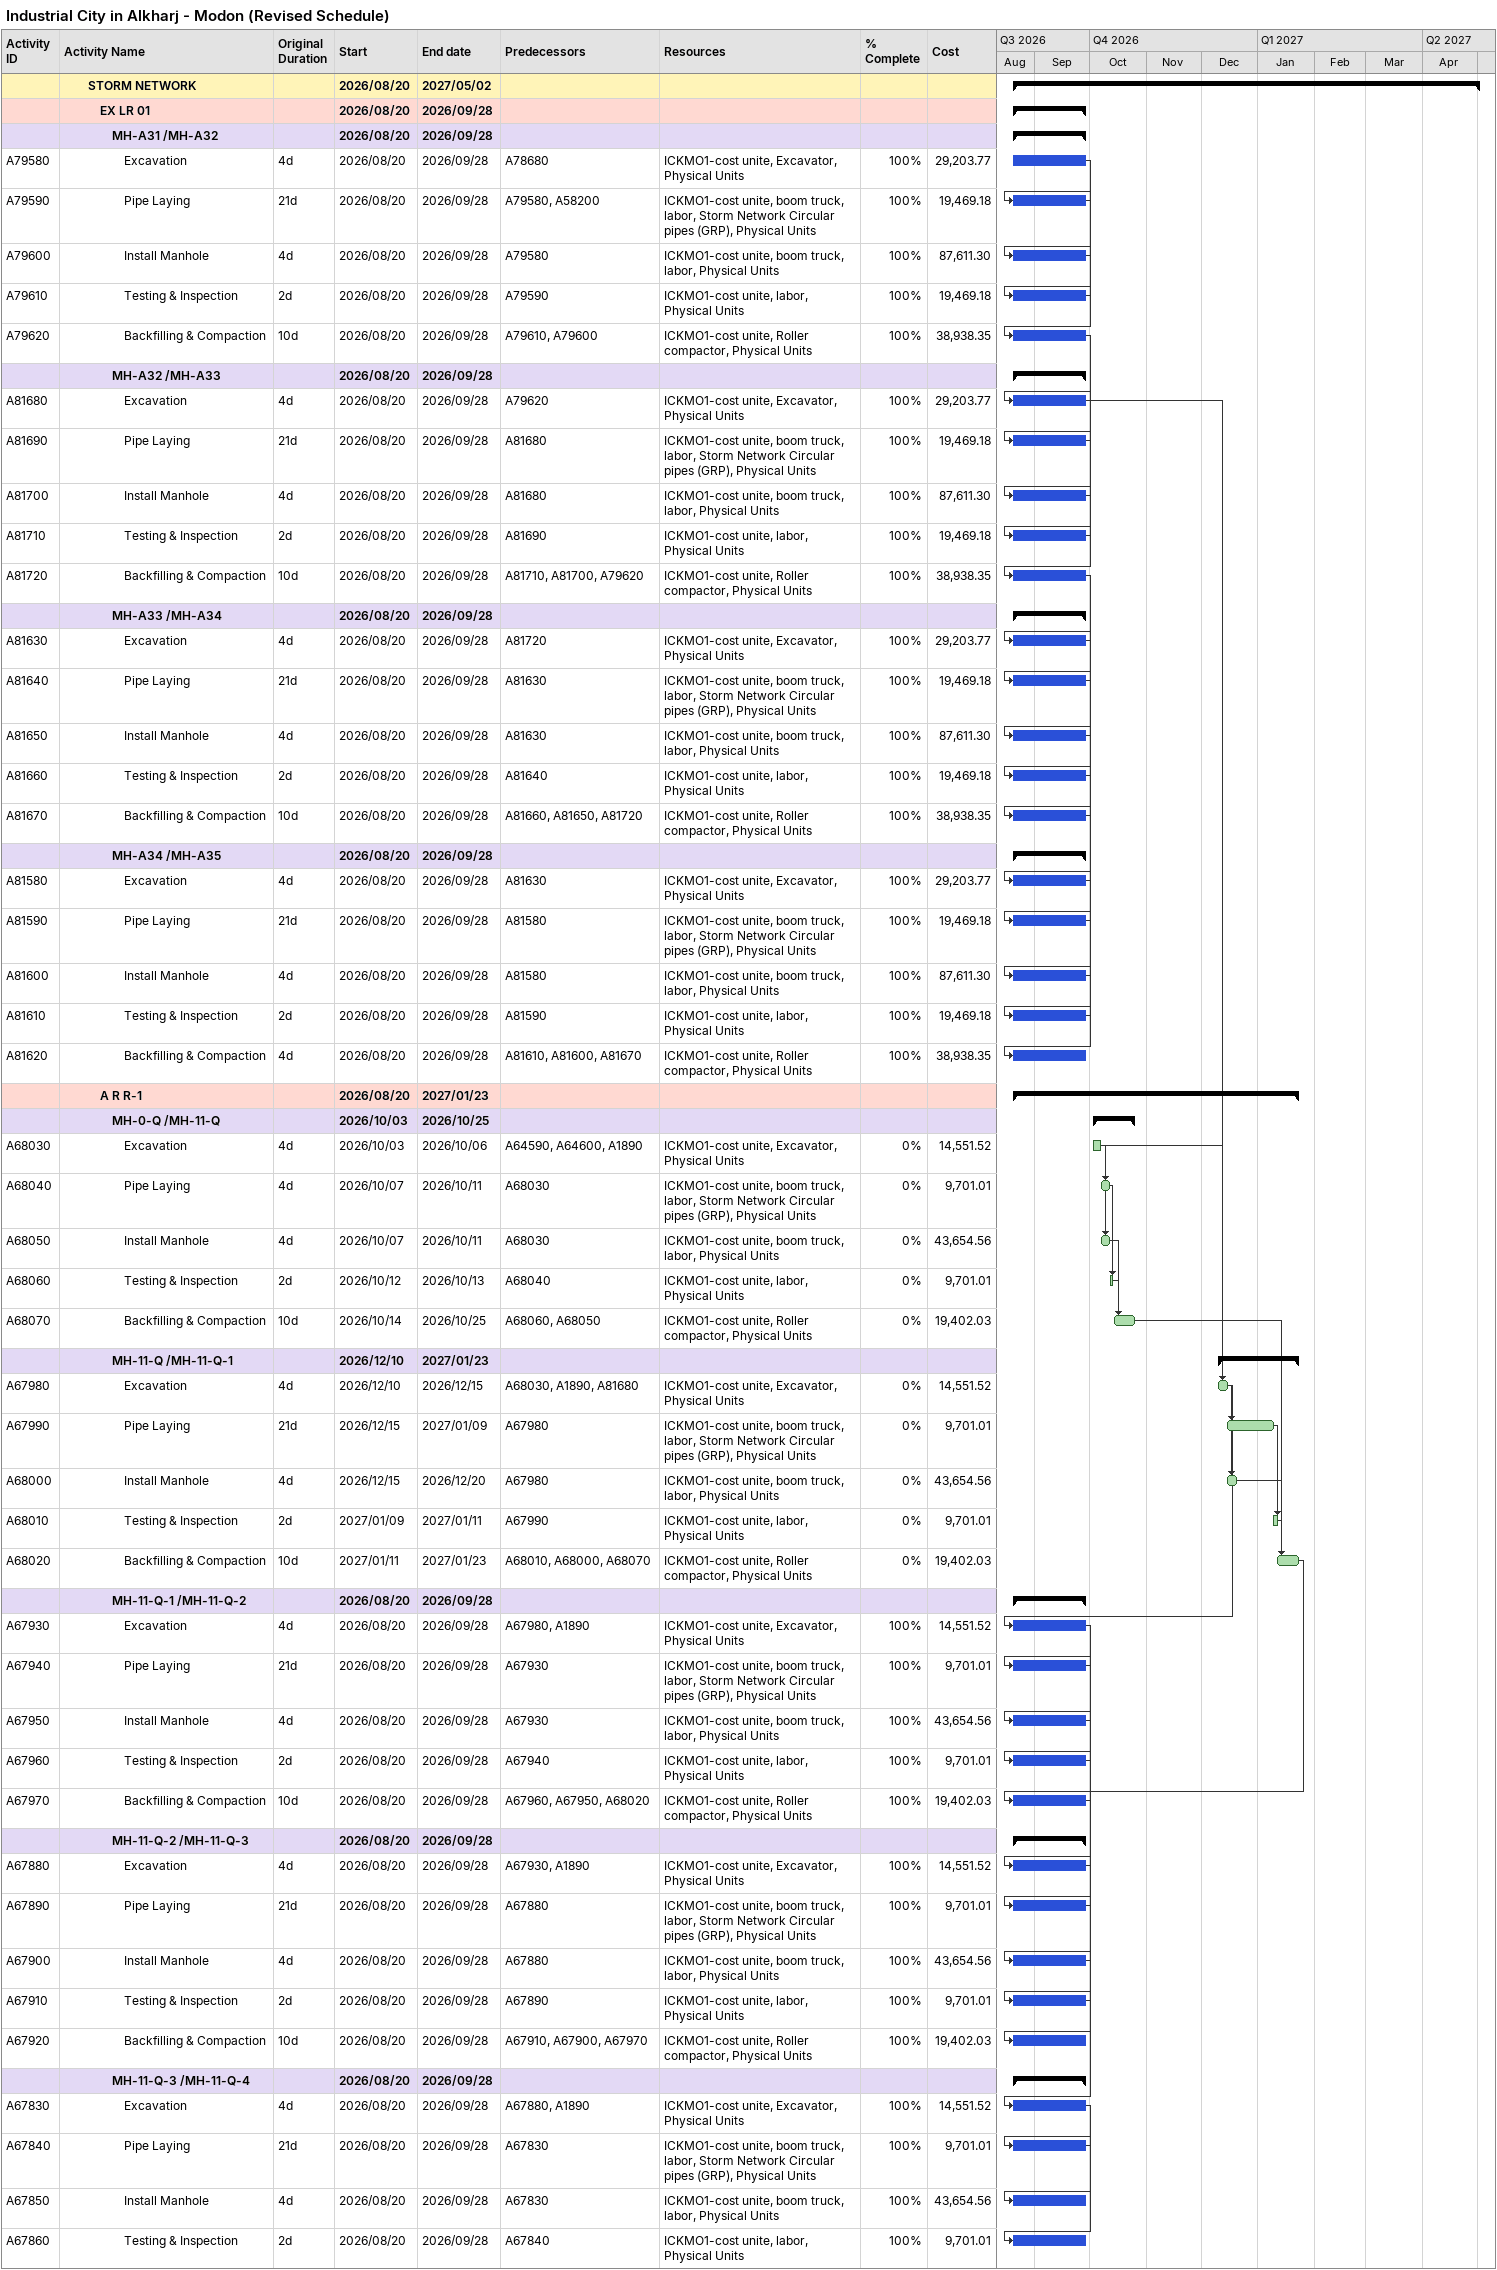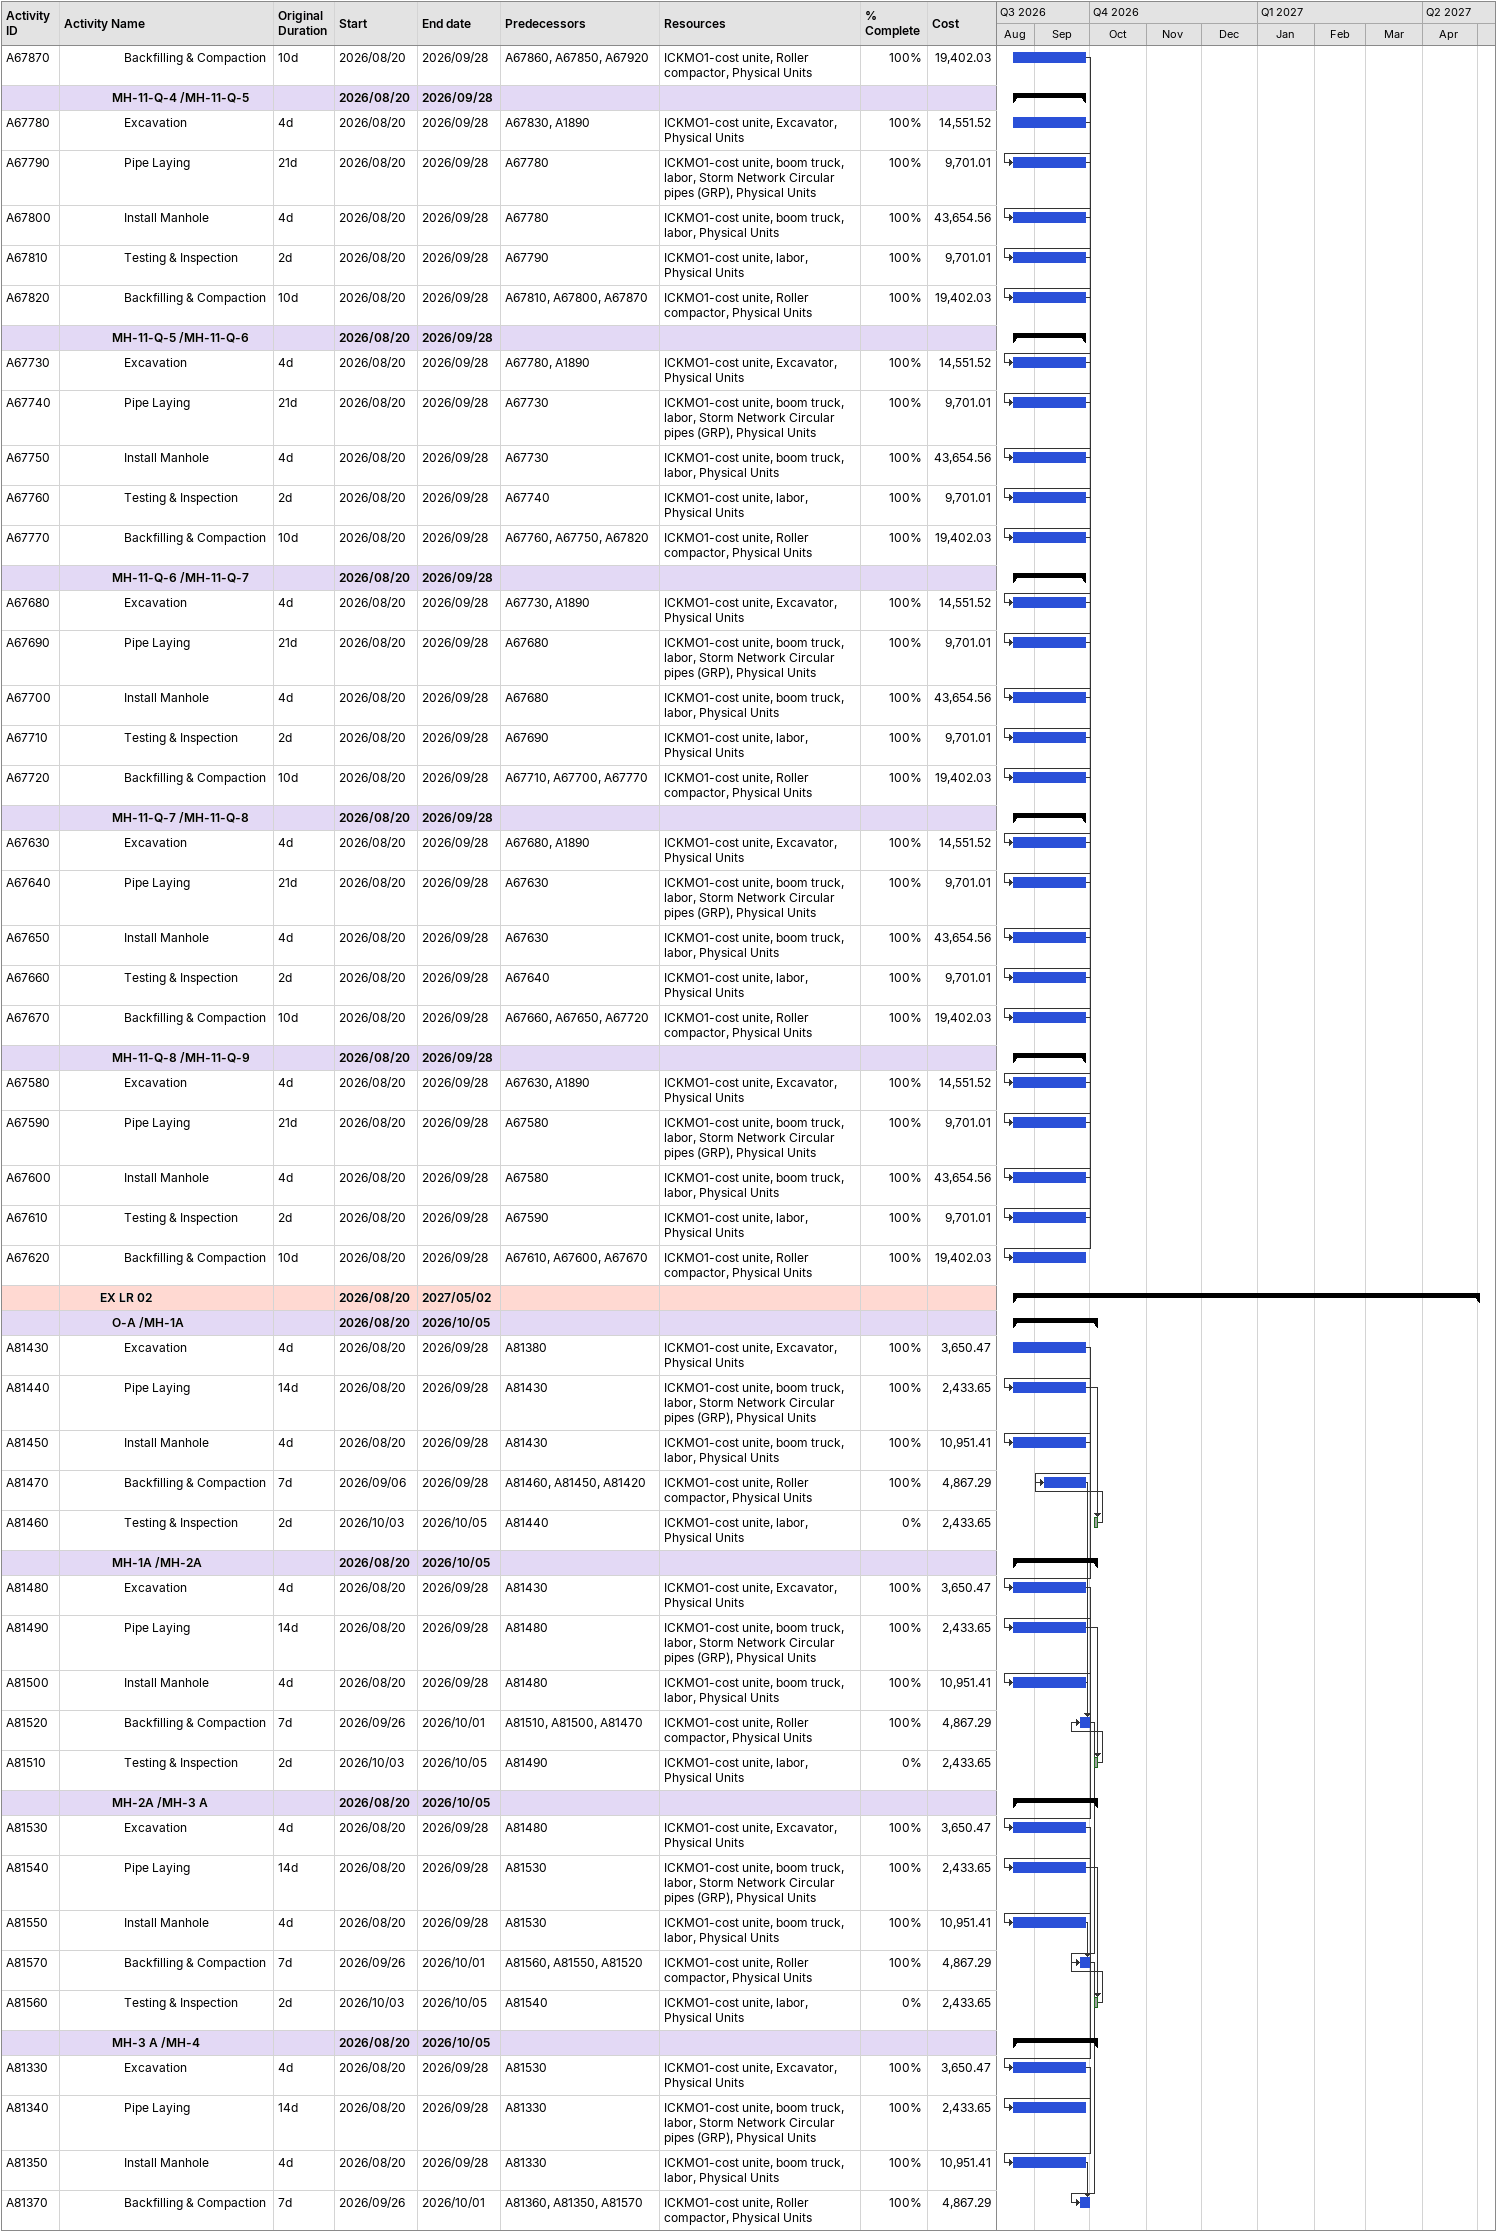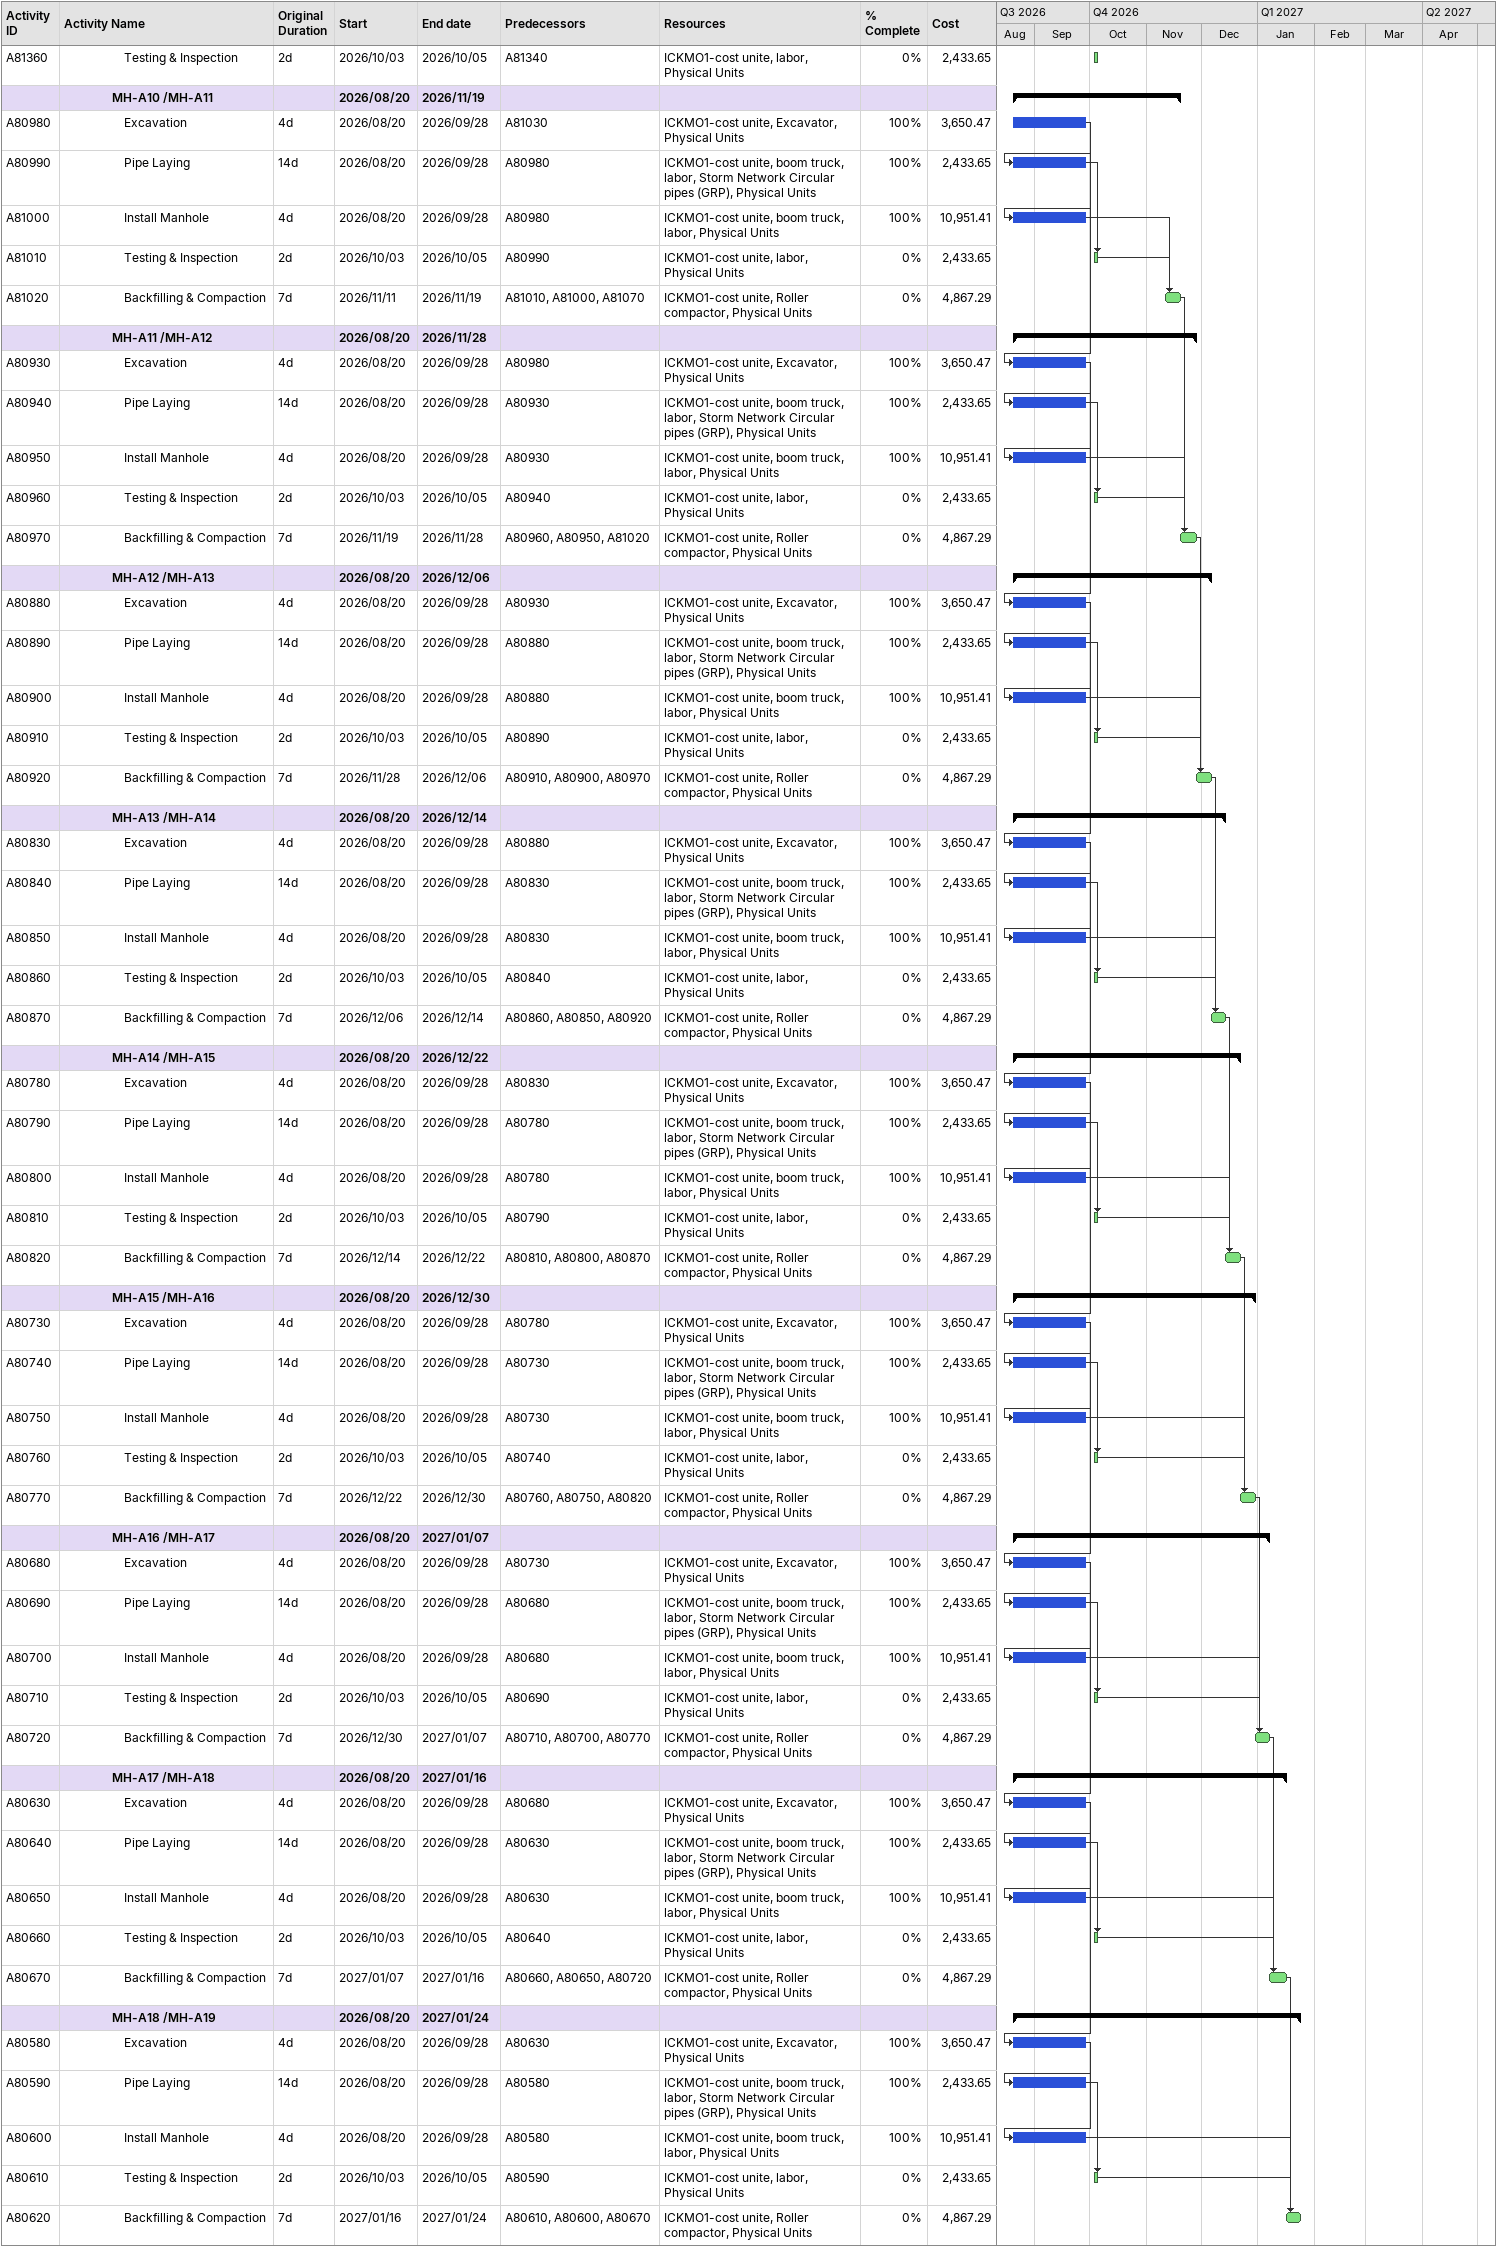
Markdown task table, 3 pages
Industrial City in Alkharj - Modon (Revised Schedule)

| ID | Level | Task | Original duration | Start | Finish | Predecessors | Resources | % complete | Cost |
|---|---|---|---|---|---|---|---|---|---|
|  | 3 | **STORM NETWORK** |  | 2026-08-20 | 2027-05-02 |  |  |  |  |
|  | 4 | **EX LR 01** |  | 2026-08-20 | 2026-09-28 |  |  |  |  |
|  | 5 | **MH-A31 /MH-A32** |  | 2026-08-20 | 2026-09-28 |  |  |  |  |
| A79580 | 6 | Excavation | 4d | 2026-08-20 | 2026-09-28 | A78680 | ICKMO1-cost unite, Excavator, Physical Units | 100 | 29203.77 |
| A79590 | 6 | Pipe Laying | 21d | 2026-08-20 | 2026-09-28 | A79580, A58200 | ICKMO1-cost unite, boom truck, labor, Storm Network Circular pipes (GRP), Physical Units | 100 | 19469.18 |
| A79600 | 6 | Install Manhole | 4d | 2026-08-20 | 2026-09-28 | A79580 | ICKMO1-cost unite, boom truck, labor, Physical Units | 100 | 87611.30 |
| A79610 | 6 | Testing & Inspection | 2d | 2026-08-20 | 2026-09-28 | A79590 | ICKMO1-cost unite, labor, Physical Units | 100 | 19469.18 |
| A79620 | 6 | Backfilling & Compaction | 10d | 2026-08-20 | 2026-09-28 | A79610, A79600 | ICKMO1-cost unite, Roller compactor, Physical Units | 100 | 38938.35 |
|  | 5 | **MH-A32 /MH-A33** |  | 2026-08-20 | 2026-09-28 |  |  |  |  |
| A81680 | 6 | Excavation | 4d | 2026-08-20 | 2026-09-28 | A79620 | ICKMO1-cost unite, Excavator, Physical Units | 100 | 29203.77 |
| A81690 | 6 | Pipe Laying | 21d | 2026-08-20 | 2026-09-28 | A81680 | ICKMO1-cost unite, boom truck, labor, Storm Network Circular pipes (GRP), Physical Units | 100 | 19469.18 |
| A81700 | 6 | Install Manhole | 4d | 2026-08-20 | 2026-09-28 | A81680 | ICKMO1-cost unite, boom truck, labor, Physical Units | 100 | 87611.30 |
| A81710 | 6 | Testing & Inspection | 2d | 2026-08-20 | 2026-09-28 | A81690 | ICKMO1-cost unite, labor, Physical Units | 100 | 19469.18 |
| A81720 | 6 | Backfilling & Compaction | 10d | 2026-08-20 | 2026-09-28 | A81710, A81700, A79620 | ICKMO1-cost unite, Roller compactor, Physical Units | 100 | 38938.35 |
|  | 5 | **MH-A33 /MH-A34** |  | 2026-08-20 | 2026-09-28 |  |  |  |  |
| A81630 | 6 | Excavation | 4d | 2026-08-20 | 2026-09-28 | A81720 | ICKMO1-cost unite, Excavator, Physical Units | 100 | 29203.77 |
| A81640 | 6 | Pipe Laying | 21d | 2026-08-20 | 2026-09-28 | A81630 | ICKMO1-cost unite, boom truck, labor, Storm Network Circular pipes (GRP), Physical Units | 100 | 19469.18 |
| A81650 | 6 | Install Manhole | 4d | 2026-08-20 | 2026-09-28 | A81630 | ICKMO1-cost unite, boom truck, labor, Physical Units | 100 | 87611.30 |
| A81660 | 6 | Testing & Inspection | 2d | 2026-08-20 | 2026-09-28 | A81640 | ICKMO1-cost unite, labor, Physical Units | 100 | 19469.18 |
| A81670 | 6 | Backfilling & Compaction | 10d | 2026-08-20 | 2026-09-28 | A81660, A81650, A81720 | ICKMO1-cost unite, Roller compactor, Physical Units | 100 | 38938.35 |
|  | 5 | **MH-A34 /MH-A35** |  | 2026-08-20 | 2026-09-28 |  |  |  |  |
| A81580 | 6 | Excavation | 4d | 2026-08-20 | 2026-09-28 | A81630 | ICKMO1-cost unite, Excavator, Physical Units | 100 | 29203.77 |
| A81590 | 6 | Pipe Laying | 21d | 2026-08-20 | 2026-09-28 | A81580 | ICKMO1-cost unite, boom truck, labor, Storm Network Circular pipes (GRP), Physical Units | 100 | 19469.18 |
| A81600 | 6 | Install Manhole | 4d | 2026-08-20 | 2026-09-28 | A81580 | ICKMO1-cost unite, boom truck, labor, Physical Units | 100 | 87611.30 |
| A81610 | 6 | Testing & Inspection | 2d | 2026-08-20 | 2026-09-28 | A81590 | ICKMO1-cost unite, labor, Physical Units | 100 | 19469.18 |
| A81620 | 6 | Backfilling & Compaction | 4d | 2026-08-20 | 2026-09-28 | A81610, A81600, A81670 | ICKMO1-cost unite, Roller compactor, Physical Units | 100 | 38938.35 |
|  | 4 | **A R R-1** |  | 2026-08-20 | 2027-01-23 |  |  |  |  |
|  | 5 | **MH-0-Q /MH-11-Q** |  | 2026-10-03 | 2026-10-25 |  |  |  |  |
| A68030 | 6 | Excavation | 4d | 2026-10-03 | 2026-10-06 | A64590, A64600, A1890 | ICKMO1-cost unite, Excavator, Physical Units | 0 | 14551.52 |
| A68040 | 6 | Pipe Laying | 4d | 2026-10-07 | 2026-10-11 | A68030 | ICKMO1-cost unite, boom truck, labor, Storm Network Circular pipes (GRP), Physical Units | 0 | 9701.01 |
| A68050 | 6 | Install Manhole | 4d | 2026-10-07 | 2026-10-11 | A68030 | ICKMO1-cost unite, boom truck, labor, Physical Units | 0 | 43654.56 |
| A68060 | 6 | Testing & Inspection | 2d | 2026-10-12 | 2026-10-13 | A68040 | ICKMO1-cost unite, labor, Physical Units | 0 | 9701.01 |
| A68070 | 6 | Backfilling & Compaction | 10d | 2026-10-14 | 2026-10-25 | A68060, A68050 | ICKMO1-cost unite, Roller compactor, Physical Units | 0 | 19402.03 |
|  | 5 | **MH-11-Q /MH-11-Q-1** |  | 2026-12-10 | 2027-01-23 |  |  |  |  |
| A67980 | 6 | Excavation | 4d | 2026-12-10 | 2026-12-15 | A68030, A1890, A81680 | ICKMO1-cost unite, Excavator, Physical Units | 0 | 14551.52 |
| A67990 | 6 | Pipe Laying | 21d | 2026-12-15 | 2027-01-09 | A67980 | ICKMO1-cost unite, boom truck, labor, Storm Network Circular pipes (GRP), Physical Units | 0 | 9701.01 |
| A68000 | 6 | Install Manhole | 4d | 2026-12-15 | 2026-12-20 | A67980 | ICKMO1-cost unite, boom truck, labor, Physical Units | 0 | 43654.56 |
| A68010 | 6 | Testing & Inspection | 2d | 2027-01-09 | 2027-01-11 | A67990 | ICKMO1-cost unite, labor, Physical Units | 0 | 9701.01 |
| A68020 | 6 | Backfilling & Compaction | 10d | 2027-01-11 | 2027-01-23 | A68010, A68000, A68070 | ICKMO1-cost unite, Roller compactor, Physical Units | 0 | 19402.03 |
|  | 5 | **MH-11-Q-1 /MH-11-Q-2** |  | 2026-08-20 | 2026-09-28 |  |  |  |  |
| A67930 | 6 | Excavation | 4d | 2026-08-20 | 2026-09-28 | A67980, A1890 | ICKMO1-cost unite, Excavator, Physical Units | 100 | 14551.52 |
| A67940 | 6 | Pipe Laying | 21d | 2026-08-20 | 2026-09-28 | A67930 | ICKMO1-cost unite, boom truck, labor, Storm Network Circular pipes (GRP), Physical Units | 100 | 9701.01 |
| A67950 | 6 | Install Manhole | 4d | 2026-08-20 | 2026-09-28 | A67930 | ICKMO1-cost unite, boom truck, labor, Physical Units | 100 | 43654.56 |
| A67960 | 6 | Testing & Inspection | 2d | 2026-08-20 | 2026-09-28 | A67940 | ICKMO1-cost unite, labor, Physical Units | 100 | 9701.01 |
| A67970 | 6 | Backfilling & Compaction | 10d | 2026-08-20 | 2026-09-28 | A67960, A67950, A68020 | ICKMO1-cost unite, Roller compactor, Physical Units | 100 | 19402.03 |
|  | 5 | **MH-11-Q-2 /MH-11-Q-3** |  | 2026-08-20 | 2026-09-28 |  |  |  |  |
| A67880 | 6 | Excavation | 4d | 2026-08-20 | 2026-09-28 | A67930, A1890 | ICKMO1-cost unite, Excavator, Physical Units | 100 | 14551.52 |
| A67890 | 6 | Pipe Laying | 21d | 2026-08-20 | 2026-09-28 | A67880 | ICKMO1-cost unite, boom truck, labor, Storm Network Circular pipes (GRP), Physical Units | 100 | 9701.01 |
| A67900 | 6 | Install Manhole | 4d | 2026-08-20 | 2026-09-28 | A67880 | ICKMO1-cost unite, boom truck, labor, Physical Units | 100 | 43654.56 |
| A67910 | 6 | Testing & Inspection | 2d | 2026-08-20 | 2026-09-28 | A67890 | ICKMO1-cost unite, labor, Physical Units | 100 | 9701.01 |
| A67920 | 6 | Backfilling & Compaction | 10d | 2026-08-20 | 2026-09-28 | A67910, A67900, A67970 | ICKMO1-cost unite, Roller compactor, Physical Units | 100 | 19402.03 |
|  | 5 | **MH-11-Q-3 /MH-11-Q-4** |  | 2026-08-20 | 2026-09-28 |  |  |  |  |
| A67830 | 6 | Excavation | 4d | 2026-08-20 | 2026-09-28 | A67880, A1890 | ICKMO1-cost unite, Excavator, Physical Units | 100 | 14551.52 |
| A67840 | 6 | Pipe Laying | 21d | 2026-08-20 | 2026-09-28 | A67830 | ICKMO1-cost unite, boom truck, labor, Storm Network Circular pipes (GRP), Physical Units | 100 | 9701.01 |
| A67850 | 6 | Install Manhole | 4d | 2026-08-20 | 2026-09-28 | A67830 | ICKMO1-cost unite, boom truck, labor, Physical Units | 100 | 43654.56 |
| A67860 | 6 | Testing & Inspection | 2d | 2026-08-20 | 2026-09-28 | A67840 | ICKMO1-cost unite, labor, Physical Units | 100 | 9701.01 |
| A67870 | 6 | Backfilling & Compaction | 10d | 2026-08-20 | 2026-09-28 | A67860, A67850, A67920 | ICKMO1-cost unite, Roller compactor, Physical Units | 100 | 19402.03 |
|  | 5 | **MH-11-Q-4 /MH-11-Q-5** |  | 2026-08-20 | 2026-09-28 |  |  |  |  |
| A67780 | 6 | Excavation | 4d | 2026-08-20 | 2026-09-28 | A67830, A1890 | ICKMO1-cost unite, Excavator, Physical Units | 100 | 14551.52 |
| A67790 | 6 | Pipe Laying | 21d | 2026-08-20 | 2026-09-28 | A67780 | ICKMO1-cost unite, boom truck, labor, Storm Network Circular pipes (GRP), Physical Units | 100 | 9701.01 |
| A67800 | 6 | Install Manhole | 4d | 2026-08-20 | 2026-09-28 | A67780 | ICKMO1-cost unite, boom truck, labor, Physical Units | 100 | 43654.56 |
| A67810 | 6 | Testing & Inspection | 2d | 2026-08-20 | 2026-09-28 | A67790 | ICKMO1-cost unite, labor, Physical Units | 100 | 9701.01 |
| A67820 | 6 | Backfilling & Compaction | 10d | 2026-08-20 | 2026-09-28 | A67810, A67800, A67870 | ICKMO1-cost unite, Roller compactor, Physical Units | 100 | 19402.03 |
|  | 5 | **MH-11-Q-5 /MH-11-Q-6** |  | 2026-08-20 | 2026-09-28 |  |  |  |  |
| A67730 | 6 | Excavation | 4d | 2026-08-20 | 2026-09-28 | A67780, A1890 | ICKMO1-cost unite, Excavator, Physical Units | 100 | 14551.52 |
| A67740 | 6 | Pipe Laying | 21d | 2026-08-20 | 2026-09-28 | A67730 | ICKMO1-cost unite, boom truck, labor, Storm Network Circular pipes (GRP), Physical Units | 100 | 9701.01 |
| A67750 | 6 | Install Manhole | 4d | 2026-08-20 | 2026-09-28 | A67730 | ICKMO1-cost unite, boom truck, labor, Physical Units | 100 | 43654.56 |
| A67760 | 6 | Testing & Inspection | 2d | 2026-08-20 | 2026-09-28 | A67740 | ICKMO1-cost unite, labor, Physical Units | 100 | 9701.01 |
| A67770 | 6 | Backfilling & Compaction | 10d | 2026-08-20 | 2026-09-28 | A67760, A67750, A67820 | ICKMO1-cost unite, Roller compactor, Physical Units | 100 | 19402.03 |
|  | 5 | **MH-11-Q-6 /MH-11-Q-7** |  | 2026-08-20 | 2026-09-28 |  |  |  |  |
| A67680 | 6 | Excavation | 4d | 2026-08-20 | 2026-09-28 | A67730, A1890 | ICKMO1-cost unite, Excavator, Physical Units | 100 | 14551.52 |
| A67690 | 6 | Pipe Laying | 21d | 2026-08-20 | 2026-09-28 | A67680 | ICKMO1-cost unite, boom truck, labor, Storm Network Circular pipes (GRP), Physical Units | 100 | 9701.01 |
| A67700 | 6 | Install Manhole | 4d | 2026-08-20 | 2026-09-28 | A67680 | ICKMO1-cost unite, boom truck, labor, Physical Units | 100 | 43654.56 |
| A67710 | 6 | Testing & Inspection | 2d | 2026-08-20 | 2026-09-28 | A67690 | ICKMO1-cost unite, labor, Physical Units | 100 | 9701.01 |
| A67720 | 6 | Backfilling & Compaction | 10d | 2026-08-20 | 2026-09-28 | A67710, A67700, A67770 | ICKMO1-cost unite, Roller compactor, Physical Units | 100 | 19402.03 |
|  | 5 | **MH-11-Q-7 /MH-11-Q-8** |  | 2026-08-20 | 2026-09-28 |  |  |  |  |
| A67630 | 6 | Excavation | 4d | 2026-08-20 | 2026-09-28 | A67680, A1890 | ICKMO1-cost unite, Excavator, Physical Units | 100 | 14551.52 |
| A67640 | 6 | Pipe Laying | 21d | 2026-08-20 | 2026-09-28 | A67630 | ICKMO1-cost unite, boom truck, labor, Storm Network Circular pipes (GRP), Physical Units | 100 | 9701.01 |
| A67650 | 6 | Install Manhole | 4d | 2026-08-20 | 2026-09-28 | A67630 | ICKMO1-cost unite, boom truck, labor, Physical Units | 100 | 43654.56 |
| A67660 | 6 | Testing & Inspection | 2d | 2026-08-20 | 2026-09-28 | A67640 | ICKMO1-cost unite, labor, Physical Units | 100 | 9701.01 |
| A67670 | 6 | Backfilling & Compaction | 10d | 2026-08-20 | 2026-09-28 | A67660, A67650, A67720 | ICKMO1-cost unite, Roller compactor, Physical Units | 100 | 19402.03 |
|  | 5 | **MH-11-Q-8 /MH-11-Q-9** |  | 2026-08-20 | 2026-09-28 |  |  |  |  |
| A67580 | 6 | Excavation | 4d | 2026-08-20 | 2026-09-28 | A67630, A1890 | ICKMO1-cost unite, Excavator, Physical Units | 100 | 14551.52 |
| A67590 | 6 | Pipe Laying | 21d | 2026-08-20 | 2026-09-28 | A67580 | ICKMO1-cost unite, boom truck, labor, Storm Network Circular pipes (GRP), Physical Units | 100 | 9701.01 |
| A67600 | 6 | Install Manhole | 4d | 2026-08-20 | 2026-09-28 | A67580 | ICKMO1-cost unite, boom truck, labor, Physical Units | 100 | 43654.56 |
| A67610 | 6 | Testing & Inspection | 2d | 2026-08-20 | 2026-09-28 | A67590 | ICKMO1-cost unite, labor, Physical Units | 100 | 9701.01 |
| A67620 | 6 | Backfilling & Compaction | 10d | 2026-08-20 | 2026-09-28 | A67610, A67600, A67670 | ICKMO1-cost unite, Roller compactor, Physical Units | 100 | 19402.03 |
|  | 4 | **EX LR 02** |  | 2026-08-20 | 2027-05-02 |  |  |  |  |
|  | 5 | **O-A /MH-1A** |  | 2026-08-20 | 2026-10-05 |  |  |  |  |
| A81430 | 6 | Excavation | 4d | 2026-08-20 | 2026-09-28 | A81380 | ICKMO1-cost unite, Excavator, Physical Units | 100 | 3650.47 |
| A81440 | 6 | Pipe Laying | 14d | 2026-08-20 | 2026-09-28 | A81430 | ICKMO1-cost unite, boom truck, labor, Storm Network Circular pipes (GRP), Physical Units | 100 | 2433.65 |
| A81450 | 6 | Install Manhole | 4d | 2026-08-20 | 2026-09-28 | A81430 | ICKMO1-cost unite, boom truck, labor, Physical Units | 100 | 10951.41 |
| A81470 | 6 | Backfilling & Compaction | 7d | 2026-09-06 | 2026-09-28 | A81460, A81450, A81420 | ICKMO1-cost unite, Roller compactor, Physical Units | 100 | 4867.29 |
| A81460 | 6 | Testing & Inspection | 2d | 2026-10-03 | 2026-10-05 | A81440 | ICKMO1-cost unite, labor, Physical Units | 0 | 2433.65 |
|  | 5 | **MH-1A /MH-2A** |  | 2026-08-20 | 2026-10-05 |  |  |  |  |
| A81480 | 6 | Excavation | 4d | 2026-08-20 | 2026-09-28 | A81430 | ICKMO1-cost unite, Excavator, Physical Units | 100 | 3650.47 |
| A81490 | 6 | Pipe Laying | 14d | 2026-08-20 | 2026-09-28 | A81480 | ICKMO1-cost unite, boom truck, labor, Storm Network Circular pipes (GRP), Physical Units | 100 | 2433.65 |
| A81500 | 6 | Install Manhole | 4d | 2026-08-20 | 2026-09-28 | A81480 | ICKMO1-cost unite, boom truck, labor, Physical Units | 100 | 10951.41 |
| A81520 | 6 | Backfilling & Compaction | 7d | 2026-09-26 | 2026-10-01 | A81510, A81500, A81470 | ICKMO1-cost unite, Roller compactor, Physical Units | 100 | 4867.29 |
| A81510 | 6 | Testing & Inspection | 2d | 2026-10-03 | 2026-10-05 | A81490 | ICKMO1-cost unite, labor, Physical Units | 0 | 2433.65 |
|  | 5 | **MH-2A /MH-3 A** |  | 2026-08-20 | 2026-10-05 |  |  |  |  |
| A81530 | 6 | Excavation | 4d | 2026-08-20 | 2026-09-28 | A81480 | ICKMO1-cost unite, Excavator, Physical Units | 100 | 3650.47 |
| A81540 | 6 | Pipe Laying | 14d | 2026-08-20 | 2026-09-28 | A81530 | ICKMO1-cost unite, boom truck, labor, Storm Network Circular pipes (GRP), Physical Units | 100 | 2433.65 |
| A81550 | 6 | Install Manhole | 4d | 2026-08-20 | 2026-09-28 | A81530 | ICKMO1-cost unite, boom truck, labor, Physical Units | 100 | 10951.41 |
| A81570 | 6 | Backfilling & Compaction | 7d | 2026-09-26 | 2026-10-01 | A81560, A81550, A81520 | ICKMO1-cost unite, Roller compactor, Physical Units | 100 | 4867.29 |
| A81560 | 6 | Testing & Inspection | 2d | 2026-10-03 | 2026-10-05 | A81540 | ICKMO1-cost unite, labor, Physical Units | 0 | 2433.65 |
|  | 5 | **MH-3 A /MH-4** |  | 2026-08-20 | 2026-10-05 |  |  |  |  |
| A81330 | 6 | Excavation | 4d | 2026-08-20 | 2026-09-28 | A81530 | ICKMO1-cost unite, Excavator, Physical Units | 100 | 3650.47 |
| A81340 | 6 | Pipe Laying | 14d | 2026-08-20 | 2026-09-28 | A81330 | ICKMO1-cost unite, boom truck, labor, Storm Network Circular pipes (GRP), Physical Units | 100 | 2433.65 |
| A81350 | 6 | Install Manhole | 4d | 2026-08-20 | 2026-09-28 | A81330 | ICKMO1-cost unite, boom truck, labor, Physical Units | 100 | 10951.41 |
| A81370 | 6 | Backfilling & Compaction | 7d | 2026-09-26 | 2026-10-01 | A81360, A81350, A81570 | ICKMO1-cost unite, Roller compactor, Physical Units | 100 | 4867.29 |
| A81360 | 6 | Testing & Inspection | 2d | 2026-10-03 | 2026-10-05 | A81340 | ICKMO1-cost unite, labor, Physical Units | 0 | 2433.65 |
|  | 5 | **MH-A10 /MH-A11** |  | 2026-08-20 | 2026-11-19 |  |  |  |  |
| A80980 | 6 | Excavation | 4d | 2026-08-20 | 2026-09-28 | A81030 | ICKMO1-cost unite, Excavator, Physical Units | 100 | 3650.47 |
| A80990 | 6 | Pipe Laying | 14d | 2026-08-20 | 2026-09-28 | A80980 | ICKMO1-cost unite, boom truck, labor, Storm Network Circular pipes (GRP), Physical Units | 100 | 2433.65 |
| A81000 | 6 | Install Manhole | 4d | 2026-08-20 | 2026-09-28 | A80980 | ICKMO1-cost unite, boom truck, labor, Physical Units | 100 | 10951.41 |
| A81010 | 6 | Testing & Inspection | 2d | 2026-10-03 | 2026-10-05 | A80990 | ICKMO1-cost unite, labor, Physical Units | 0 | 2433.65 |
| A81020 | 6 | Backfilling & Compaction | 7d | 2026-11-11 | 2026-11-19 | A81010, A81000, A81070 | ICKMO1-cost unite, Roller compactor, Physical Units | 0 | 4867.29 |
|  | 5 | **MH-A11 /MH-A12** |  | 2026-08-20 | 2026-11-28 |  |  |  |  |
| A80930 | 6 | Excavation | 4d | 2026-08-20 | 2026-09-28 | A80980 | ICKMO1-cost unite, Excavator, Physical Units | 100 | 3650.47 |
| A80940 | 6 | Pipe Laying | 14d | 2026-08-20 | 2026-09-28 | A80930 | ICKMO1-cost unite, boom truck, labor, Storm Network Circular pipes (GRP), Physical Units | 100 | 2433.65 |
| A80950 | 6 | Install Manhole | 4d | 2026-08-20 | 2026-09-28 | A80930 | ICKMO1-cost unite, boom truck, labor, Physical Units | 100 | 10951.41 |
| A80960 | 6 | Testing & Inspection | 2d | 2026-10-03 | 2026-10-05 | A80940 | ICKMO1-cost unite, labor, Physical Units | 0 | 2433.65 |
| A80970 | 6 | Backfilling & Compaction | 7d | 2026-11-19 | 2026-11-28 | A80960, A80950, A81020 | ICKMO1-cost unite, Roller compactor, Physical Units | 0 | 4867.29 |
|  | 5 | **MH-A12 /MH-A13** |  | 2026-08-20 | 2026-12-06 |  |  |  |  |
| A80880 | 6 | Excavation | 4d | 2026-08-20 | 2026-09-28 | A80930 | ICKMO1-cost unite, Excavator, Physical Units | 100 | 3650.47 |
| A80890 | 6 | Pipe Laying | 14d | 2026-08-20 | 2026-09-28 | A80880 | ICKMO1-cost unite, boom truck, labor, Storm Network Circular pipes (GRP), Physical Units | 100 | 2433.65 |
| A80900 | 6 | Install Manhole | 4d | 2026-08-20 | 2026-09-28 | A80880 | ICKMO1-cost unite, boom truck, labor, Physical Units | 100 | 10951.41 |
| A80910 | 6 | Testing & Inspection | 2d | 2026-10-03 | 2026-10-05 | A80890 | ICKMO1-cost unite, labor, Physical Units | 0 | 2433.65 |
| A80920 | 6 | Backfilling & Compaction | 7d | 2026-11-28 | 2026-12-06 | A80910, A80900, A80970 | ICKMO1-cost unite, Roller compactor, Physical Units | 0 | 4867.29 |
|  | 5 | **MH-A13 /MH-A14** |  | 2026-08-20 | 2026-12-14 |  |  |  |  |
| A80830 | 6 | Excavation | 4d | 2026-08-20 | 2026-09-28 | A80880 | ICKMO1-cost unite, Excavator, Physical Units | 100 | 3650.47 |
| A80840 | 6 | Pipe Laying | 14d | 2026-08-20 | 2026-09-28 | A80830 | ICKMO1-cost unite, boom truck, labor, Storm Network Circular pipes (GRP), Physical Units | 100 | 2433.65 |
| A80850 | 6 | Install Manhole | 4d | 2026-08-20 | 2026-09-28 | A80830 | ICKMO1-cost unite, boom truck, labor, Physical Units | 100 | 10951.41 |
| A80860 | 6 | Testing & Inspection | 2d | 2026-10-03 | 2026-10-05 | A80840 | ICKMO1-cost unite, labor, Physical Units | 0 | 2433.65 |
| A80870 | 6 | Backfilling & Compaction | 7d | 2026-12-06 | 2026-12-14 | A80860, A80850, A80920 | ICKMO1-cost unite, Roller compactor, Physical Units | 0 | 4867.29 |
|  | 5 | **MH-A14 /MH-A15** |  | 2026-08-20 | 2026-12-22 |  |  |  |  |
| A80780 | 6 | Excavation | 4d | 2026-08-20 | 2026-09-28 | A80830 | ICKMO1-cost unite, Excavator, Physical Units | 100 | 3650.47 |
| A80790 | 6 | Pipe Laying | 14d | 2026-08-20 | 2026-09-28 | A80780 | ICKMO1-cost unite, boom truck, labor, Storm Network Circular pipes (GRP), Physical Units | 100 | 2433.65 |
| A80800 | 6 | Install Manhole | 4d | 2026-08-20 | 2026-09-28 | A80780 | ICKMO1-cost unite, boom truck, labor, Physical Units | 100 | 10951.41 |
| A80810 | 6 | Testing & Inspection | 2d | 2026-10-03 | 2026-10-05 | A80790 | ICKMO1-cost unite, labor, Physical Units | 0 | 2433.65 |
| A80820 | 6 | Backfilling & Compaction | 7d | 2026-12-14 | 2026-12-22 | A80810, A80800, A80870 | ICKMO1-cost unite, Roller compactor, Physical Units | 0 | 4867.29 |
|  | 5 | **MH-A15 /MH-A16** |  | 2026-08-20 | 2026-12-30 |  |  |  |  |
| A80730 | 6 | Excavation | 4d | 2026-08-20 | 2026-09-28 | A80780 | ICKMO1-cost unite, Excavator, Physical Units | 100 | 3650.47 |
| A80740 | 6 | Pipe Laying | 14d | 2026-08-20 | 2026-09-28 | A80730 | ICKMO1-cost unite, boom truck, labor, Storm Network Circular pipes (GRP), Physical Units | 100 | 2433.65 |
| A80750 | 6 | Install Manhole | 4d | 2026-08-20 | 2026-09-28 | A80730 | ICKMO1-cost unite, boom truck, labor, Physical Units | 100 | 10951.41 |
| A80760 | 6 | Testing & Inspection | 2d | 2026-10-03 | 2026-10-05 | A80740 | ICKMO1-cost unite, labor, Physical Units | 0 | 2433.65 |
| A80770 | 6 | Backfilling & Compaction | 7d | 2026-12-22 | 2026-12-30 | A80760, A80750, A80820 | ICKMO1-cost unite, Roller compactor, Physical Units | 0 | 4867.29 |
|  | 5 | **MH-A16 /MH-A17** |  | 2026-08-20 | 2027-01-07 |  |  |  |  |
| A80680 | 6 | Excavation | 4d | 2026-08-20 | 2026-09-28 | A80730 | ICKMO1-cost unite, Excavator, Physical Units | 100 | 3650.47 |
| A80690 | 6 | Pipe Laying | 14d | 2026-08-20 | 2026-09-28 | A80680 | ICKMO1-cost unite, boom truck, labor, Storm Network Circular pipes (GRP), Physical Units | 100 | 2433.65 |
| A80700 | 6 | Install Manhole | 4d | 2026-08-20 | 2026-09-28 | A80680 | ICKMO1-cost unite, boom truck, labor, Physical Units | 100 | 10951.41 |
| A80710 | 6 | Testing & Inspection | 2d | 2026-10-03 | 2026-10-05 | A80690 | ICKMO1-cost unite, labor, Physical Units | 0 | 2433.65 |
| A80720 | 6 | Backfilling & Compaction | 7d | 2026-12-30 | 2027-01-07 | A80710, A80700, A80770 | ICKMO1-cost unite, Roller compactor, Physical Units | 0 | 4867.29 |
|  | 5 | **MH-A17 /MH-A18** |  | 2026-08-20 | 2027-01-16 |  |  |  |  |
| A80630 | 6 | Excavation | 4d | 2026-08-20 | 2026-09-28 | A80680 | ICKMO1-cost unite, Excavator, Physical Units | 100 | 3650.47 |
| A80640 | 6 | Pipe Laying | 14d | 2026-08-20 | 2026-09-28 | A80630 | ICKMO1-cost unite, boom truck, labor, Storm Network Circular pipes (GRP), Physical Units | 100 | 2433.65 |
| A80650 | 6 | Install Manhole | 4d | 2026-08-20 | 2026-09-28 | A80630 | ICKMO1-cost unite, boom truck, labor, Physical Units | 100 | 10951.41 |
| A80660 | 6 | Testing & Inspection | 2d | 2026-10-03 | 2026-10-05 | A80640 | ICKMO1-cost unite, labor, Physical Units | 0 | 2433.65 |
| A80670 | 6 | Backfilling & Compaction | 7d | 2027-01-07 | 2027-01-16 | A80660, A80650, A80720 | ICKMO1-cost unite, Roller compactor, Physical Units | 0 | 4867.29 |
|  | 5 | **MH-A18 /MH-A19** |  | 2026-08-20 | 2027-01-24 |  |  |  |  |
| A80580 | 6 | Excavation | 4d | 2026-08-20 | 2026-09-28 | A80630 | ICKMO1-cost unite, Excavator, Physical Units | 100 | 3650.47 |
| A80590 | 6 | Pipe Laying | 14d | 2026-08-20 | 2026-09-28 | A80580 | ICKMO1-cost unite, boom truck, labor, Storm Network Circular pipes (GRP), Physical Units | 100 | 2433.65 |
| A80600 | 6 | Install Manhole | 4d | 2026-08-20 | 2026-09-28 | A80580 | ICKMO1-cost unite, boom truck, labor, Physical Units | 100 | 10951.41 |
| A80610 | 6 | Testing & Inspection | 2d | 2026-10-03 | 2026-10-05 | A80590 | ICKMO1-cost unite, labor, Physical Units | 0 | 2433.65 |
| A80620 | 6 | Backfilling & Compaction | 7d | 2027-01-16 | 2027-01-24 | A80610, A80600, A80670 | ICKMO1-cost unite, Roller compactor, Physical Units | 0 | 4867.29 |
